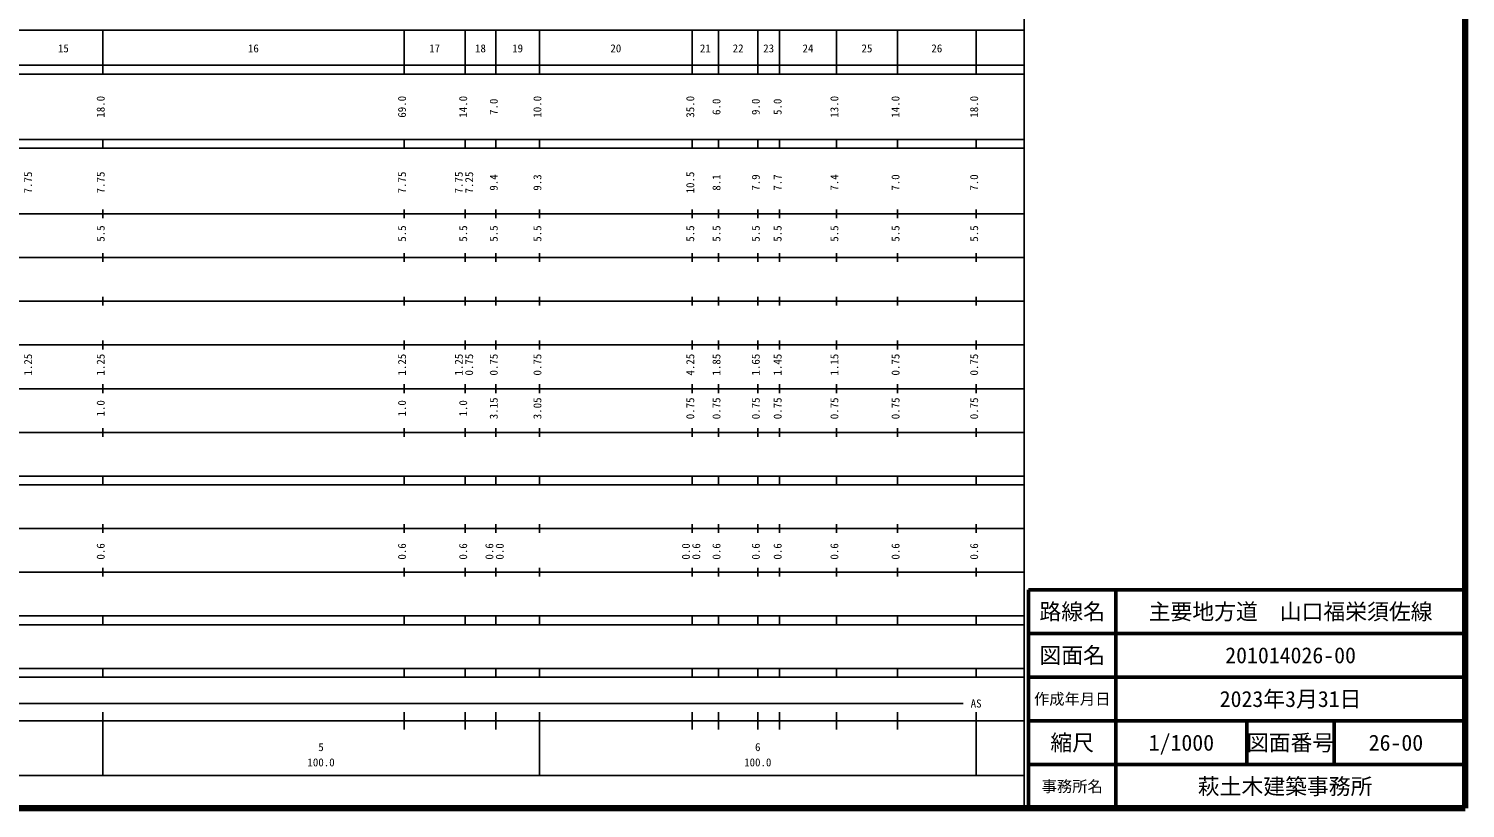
# Model space of a CAD drawing. Units: millimetres on the paper, enlarged 1000 times. Extents: x 40000 to 680000, y 20000 to 380000.
# Drawn here: x 351067 to 680000, y 20000 to 198357 of the extents above; entities that cross this region are included whole.
import ezdxf
from ezdxf.enums import TextEntityAlignment as Align

# ---------------------------------------------------------------- set-up
doc = ezdxf.new("R2010")
doc.units = ezdxf.units.MM
doc.header["$LTSCALE"] = 1000
for name, color, linetype, lineweight in [('M-TTL', 2, 'Continuous', 140), ('M-TTL-BAND', 7, 'Continuous', 25), ('M-TTL-FRAM', 2, 'Continuous', 50), ('M-TTL-LINE', 7, 'Continuous', 50), ('M-TTL-TXT', 7, 'Continuous', 13)]:
    doc.layers.add(name, color=color, linetype=linetype, lineweight=lineweight)
doc.styles.add('ＭＳ ゴシック', font='')
doc.styles.get('ＭＳ ゴシック').set_extended_font_data('MS Gothic')

msp = doc.modelspace()

# ---------------------------------------------------------------- linework, layer by layer
at = {"layer": 'M-TTL'}
for p, q in [((680000, 20000), (680000, 380000)), ((40000, 20000), (680000, 20000))]:
    msp.add_line(p, q, dxfattribs=at)
at = {"layer": 'M-TTL-BAND'}
for p, q in [((579000, 20000), (579000, 370000)), ((68000, 198000), (579000, 198000)), ((368000, 188000), (368000, 198000)), ((437000, 188000), (437000, 198000)), ((451000, 188000), (451000, 198000)), ((458000, 188000), (458000, 198000)), ((468000, 188000), (468000, 198000)), ((503000, 188000), (503000, 198000)), ((509000, 188000), (509000, 198000)), ((518000, 188000), (518000, 198000)), ((523000, 188000), (523000, 198000)), ((536000, 188000), (536000, 198000)), ((550000, 188000), (550000, 198000)), ((568000, 188000), (568000, 198000)), ((40000, 190000), (579000, 190000)), ((40000, 188000), (579000, 188000)), ((40000, 173000), (579000, 173000)), ((368000, 171000), (368000, 173000)), ((437000, 171000), (437000, 173000)), ((451000, 171000), (451000, 173000)), ((458000, 171000), (458000, 173000)), ((468000, 171000), (468000, 173000)), ((503000, 171000), (503000, 173000)), ((509000, 171000), (509000, 173000)), ((518000, 171000), (518000, 173000)), ((523000, 171000), (523000, 173000)), ((536000, 171000), (536000, 173000)), ((550000, 171000), (550000, 173000)), ((568000, 171000), (568000, 173000)), ((40000, 171000), (579000, 171000)), ((40000, 156000), (579000, 156000)), ((368000, 155000), (368000, 157000)), ((437000, 155000), (437000, 157000)), ((451000, 155000), (451000, 157000)), ((458000, 155000), (458000, 157000)), ((468000, 155000), (468000, 157000)), ((503000, 155000), (503000, 157000)), ((509000, 155000), (509000, 157000)), ((518000, 155000), (518000, 157000)), ((523000, 155000), (523000, 157000)), ((536000, 155000), (536000, 157000)), ((550000, 155000), (550000, 157000)), ((568000, 155000), (568000, 157000)), ((46000, 146000), (579000, 146000)), ((368000, 145000), (368000, 147000)), ((437000, 145000), (437000, 147000)), ((451000, 145000), (451000, 147000)), ((458000, 145000), (458000, 147000)), ((468000, 145000), (468000, 147000)), ((503000, 145000), (503000, 147000)), ((509000, 145000), (509000, 147000)), ((518000, 145000), (518000, 147000)), ((523000, 145000), (523000, 147000)), ((536000, 145000), (536000, 147000)), ((550000, 145000), (550000, 147000)), ((568000, 145000), (568000, 147000)), ((52000, 136000), (579000, 136000)), ((368000, 135000), (368000, 137000)), ((437000, 135000), (437000, 137000)), ((451000, 135000), (451000, 137000)), ((458000, 135000), (458000, 137000)), ((468000, 135000), (468000, 137000)), ((503000, 135000), (503000, 137000)), ((509000, 135000), (509000, 137000)), ((518000, 135000), (518000, 137000)), ((523000, 135000), (523000, 137000)), ((536000, 135000), (536000, 137000)), ((550000, 135000), (550000, 137000)), ((568000, 135000), (568000, 137000)), ((46000, 126000), (579000, 126000)), ((368000, 125000), (368000, 127000)), ((437000, 125000), (437000, 127000)), ((451000, 125000), (451000, 127000)), ((458000, 125000), (458000, 127000)), ((468000, 125000), (468000, 127000)), ((503000, 125000), (503000, 127000)), ((509000, 125000), (509000, 127000)), ((518000, 125000), (518000, 127000)), ((523000, 125000), (523000, 127000)), ((536000, 125000), (536000, 127000)), ((550000, 125000), (550000, 127000)), ((568000, 125000), (568000, 127000)), ((52000, 116000), (579000, 116000)), ((368000, 115000), (368000, 117000)), ((437000, 115000), (437000, 117000)), ((451000, 115000), (451000, 117000)), ((458000, 115000), (458000, 117000)), ((468000, 115000), (468000, 117000)), ((503000, 115000), (503000, 117000)), ((509000, 115000), (509000, 117000)), ((518000, 115000), (518000, 117000)), ((523000, 115000), (523000, 117000)), ((536000, 115000), (536000, 117000)), ((550000, 115000), (550000, 117000)), ((568000, 115000), (568000, 117000)), ((46000, 106000), (579000, 106000)), ((368000, 105000), (368000, 107000)), ((437000, 105000), (437000, 107000)), ((451000, 105000), (451000, 107000)), ((458000, 105000), (458000, 107000)), ((468000, 105000), (468000, 107000)), ((503000, 105000), (503000, 107000)), ((509000, 105000), (509000, 107000)), ((518000, 105000), (518000, 107000)), ((523000, 105000), (523000, 107000)), ((536000, 105000), (536000, 107000)), ((550000, 105000), (550000, 107000)), ((568000, 105000), (568000, 107000)), ((40000, 96000), (579000, 96000)), ((368000, 94000), (368000, 96000)), ((437000, 94000), (437000, 96000)), ((451000, 94000), (451000, 96000)), ((458000, 94000), (458000, 96000)), ((468000, 94000), (468000, 96000)), ((503000, 94000), (503000, 96000)), ((509000, 94000), (509000, 96000)), ((518000, 94000), (518000, 96000)), ((523000, 94000), (523000, 96000)), ((536000, 94000), (536000, 96000)), ((550000, 94000), (550000, 96000)), ((568000, 94000), (568000, 96000)), ((40000, 94000), (579000, 94000)), ((49000, 84000), (579000, 84000)), ((368000, 83000), (368000, 85000)), ((437000, 83000), (437000, 85000)), ((451000, 83000), (451000, 85000)), ((458000, 83000), (458000, 85000)), ((468000, 83000), (468000, 85000)), ((503000, 83000), (503000, 85000)), ((509000, 83000), (509000, 85000)), ((518000, 83000), (518000, 85000)), ((523000, 83000), (523000, 85000)), ((536000, 83000), (536000, 85000)), ((550000, 83000), (550000, 85000)), ((568000, 83000), (568000, 85000)), ((40000, 74000), (579000, 74000)), ((368000, 73000), (368000, 75000)), ((437000, 73000), (437000, 75000)), ((451000, 73000), (451000, 75000)), ((458000, 73000), (458000, 75000)), ((468000, 73000), (468000, 75000)), ((503000, 73000), (503000, 75000)), ((509000, 73000), (509000, 75000)), ((518000, 73000), (518000, 75000)), ((523000, 73000), (523000, 75000)), ((536000, 73000), (536000, 75000)), ((550000, 73000), (550000, 75000)), ((568000, 73000), (568000, 75000)), ((40000, 64000), (579000, 64000)), ((368000, 62000), (368000, 64000)), ((437000, 62000), (437000, 64000)), ((451000, 62000), (451000, 64000)), ((458000, 62000), (458000, 64000)), ((468000, 62000), (468000, 64000)), ((503000, 62000), (503000, 64000)), ((509000, 62000), (509000, 64000)), ((518000, 62000), (518000, 64000)), ((523000, 62000), (523000, 64000)), ((536000, 62000), (536000, 64000)), ((550000, 62000), (550000, 64000)), ((568000, 62000), (568000, 64000)), ((40000, 62000), (579000, 62000)), ((40000, 52000), (579000, 52000)), ((40000, 50000), (579000, 50000)), ((368000, 50000), (368000, 52000)), ((437000, 50000), (437000, 52000)), ((451000, 50000), (451000, 52000)), ((458000, 50000), (458000, 52000)), ((468000, 50000), (468000, 52000)), ((503000, 50000), (503000, 52000)), ((509000, 50000), (509000, 52000)), ((518000, 50000), (518000, 52000)), ((523000, 50000), (523000, 52000)), ((536000, 50000), (536000, 52000)), ((550000, 50000), (550000, 52000)), ((568000, 50000), (568000, 52000)), ((71000, 44000), (565000, 44000)), ((40000, 40000), (579000, 40000)), ((368000, 27500), (368000, 42000)), ((437000, 38000), (437000, 42000)), ((451000, 38000), (451000, 42000)), ((458000, 38000), (458000, 42000)), ((468000, 27500), (468000, 42000)), ((503000, 38000), (503000, 42000)), ((509000, 38000), (509000, 42000)), ((518000, 38000), (518000, 42000)), ((523000, 38000), (523000, 42000)), ((536000, 38000), (536000, 42000)), ((550000, 38000), (550000, 42000)), ((568000, 27500), (568000, 42000)), ((68000, 27500), (579000, 27500))]:
    msp.add_line(p, q, dxfattribs=at)
at = {"layer": 'M-TTL-FRAM'}
for p, q in [((680000, 70000), (580000, 70000)), ((580000, 70000), (580000, 20000))]:
    msp.add_line(p, q, dxfattribs=at)
at = {"layer": 'M-TTL-LINE'}
for p, q in [((600000, 70000), (600000, 20000)), ((680000, 60000), (580000, 60000)), ((680000, 50000), (580000, 50000)), ((680000, 40000), (580000, 40000)), ((630000, 40000), (630000, 30000)), ((650000, 40000), (650000, 30000)), ((680000, 30000), (580000, 30000))]:
    msp.add_line(p, q, dxfattribs=at)

# ---------------------------------------------------------------- texts
at = {"layer": 'M-TTL-BAND', "style": 'ＭＳ ゴシック'}
for s, p in [('15', (359000, 192405)), ('16', (402500, 192405)), ('17', (444000, 192405)), ('18', (454500, 192405)), ('19', (463000, 192405)), ('20', (485500, 192405)), ('21', (506000, 192405)), ('22', (513500, 192405)), ('23', (520500, 192405)), ('24', (529500, 192405)), ('25', (543000, 192405)), ('26', (559000, 192405)), ('AS', (568000, 42500)), ('5', (418000, 32523)), ('6', (518000, 32523)), ('100.0', (418000, 29033)), ('100.0', (518000, 29033))]:
    msp.add_text(s, height=1833, dxfattribs=at).set_placement(p, align=Align.BOTTOM_CENTER)
for s, p in [('18.0', (369000, 180500)), ('69.0', (438000, 180500)), ('14.0', (452000, 180500)), ('7.0', (459000, 180500)), ('10.0', (469000, 180500)), ('35.0', (504000, 180500)), ('6.0', (510000, 180500)), ('9.0', (519000, 180500)), ('5.0', (524000, 180500)), ('13.0', (537000, 180500)), ('14.0', (551000, 180500)), ('18.0', (569000, 180500)), ('7.75', (352370, 163174)), ('7.75', (369000, 163174)), ('7.75', (438000, 163174)), ('7.75', (451000, 163174)), ('7.25', (453370, 163174)), ('9.4', (459000, 163174)), ('9.3', (469000, 163174)), ('10.5', (504000, 163174)), ('8.1', (510000, 163174)), ('7.9', (519000, 163174)), ('7.7', (524000, 163174)), ('7.4', (537000, 163174)), ('7.0', (551000, 163174)), ('7.0', (569000, 163174)), ('5.5', (369000, 151500)), ('5.5', (438000, 151500)), ('5.5', (452000, 151500)), ('5.5', (459000, 151500)), ('5.5', (469000, 151500)), ('5.5', (504000, 151500)), ('5.5', (510000, 151500)), ('5.5', (519000, 151500)), ('5.5', (524000, 151500)), ('5.5', (537000, 151500)), ('5.5', (551000, 151500)), ('5.5', (569000, 151500)), ('1.25', (352370, 121500)), ('1.25', (369000, 121500)), ('1.25', (438000, 121500)), ('1.25', (451000, 121500)), ('0.75', (453370, 121500)), ('0.75', (459000, 121500)), ('0.75', (469000, 121500)), ('4.25', (504000, 121500)), ('1.85', (510000, 121500)), ('1.65', (519000, 121500)), ('1.45', (524000, 121500)), ('1.15', (537000, 121500)), ('0.75', (551000, 121500)), ('0.75', (569000, 121500)), ('1.0', (369000, 111500)), ('1.0', (438000, 111500)), ('1.0', (452000, 111500)), ('3.15', (459000, 111500)), ('3.05', (469000, 111500)), ('0.75', (504000, 111500)), ('0.75', (510000, 111500)), ('0.75', (519000, 111500)), ('0.75', (524000, 111500)), ('0.75', (537000, 111500)), ('0.75', (551000, 111500)), ('0.75', (569000, 111500)), ('0.6', (369000, 78764)), ('0.6', (438000, 78764)), ('0.6', (452000, 78764)), ('0.6', (458000, 78764)), ('0.0', (460370, 78764)), ('0.0', (503000, 78764)), ('0.6', (505370, 78764)), ('0.6', (510000, 78764)), ('0.6', (519000, 78764)), ('0.6', (524000, 78764)), ('0.6', (537000, 78764)), ('0.6', (551000, 78764)), ('0.6', (569000, 78764))]:
    msp.add_text(s, height=1833, rotation=90, dxfattribs=at).set_placement(p, align=Align.BOTTOM_CENTER)
at = {"layer": 'M-TTL-TXT', "style": 'ＭＳ ゴシック'}
for s, height, p in [('路線名', 3666, (590000, 65000)), ('路線名', 3666, (590000, 65000)), ('主要地方道\u3000山口福栄須佐線', 3666, (640000, 65000)), ('図面名', 3666, (590000, 55000)), ('図面名', 3666, (590000, 55000)), ('201014026-00', 3666, (640000, 55000)), ('作成年月日', 2566, (590000, 45000)), ('作成年月日', 2566, (590000, 45000)), ('2023年3月31日', 3666, (640000, 45000)), ('縮尺', 3666, (590000, 35000)), ('縮尺', 3666, (590000, 35000)), ('1/1000', 3666, (615000, 35000)), ('図面番号', 3666, (640000, 35000)), ('図面番号', 3666, (640000, 35000)), ('26-00', 3666, (664125, 35000)), ('事務所名', 2566, (590000, 25000)), ('事務所名', 2566, (590000, 25000)), ('萩土木建築事務所 ', 3666, (640000, 25000))]:
    msp.add_text(s, height=height, dxfattribs=at).set_placement(p, align=Align.MIDDLE_CENTER)

doc.saveas('drawing.dxf')
